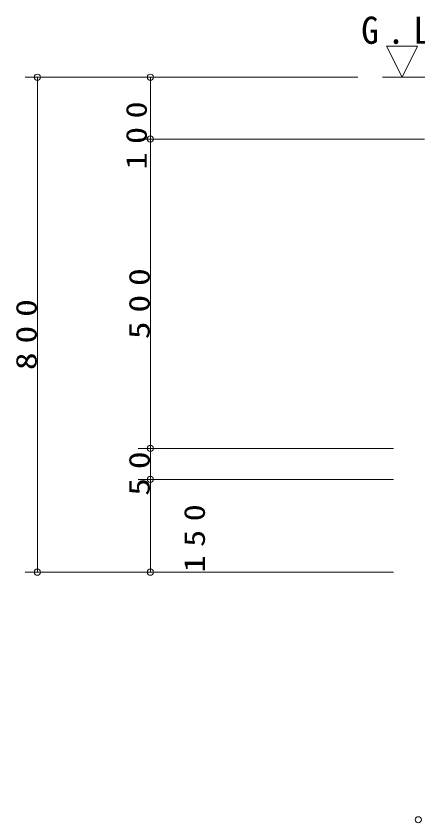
# Model space of a CAD drawing. Units: millimetres on the paper. Extents: x 0 to 420, y -594 to 297.
# Drawn here: x 288.8 to 321.3, y -457.9 to -392.7 of the extents above; entities that cross this region are included whole.
import ezdxf

# ---------------------------------------------------------------- set-up
doc = ezdxf.new("R2010")
doc.units = ezdxf.units.MM
for name, color, linetype, lineweight in [('0_2', 7, 'Continuous', 13), ('2D_DIMENSION', 7, 'Continuous', 13), ('3D_GLINE', 7, 'Continuous', 13), ('TEXT', 7, 'Continuous', 13)]:
    doc.layers.add(name, color=color, linetype=linetype, lineweight=lineweight)
doc.styles.add('ＭＳ ゴシック', font='')
doc.styles.get('ＭＳ ゴシック').set_extended_font_data('MS Gothic')

msp = doc.modelspace()

# ---------------------------------------------------------------- linework, layer by layer
at = {"layer": '0_2'}
for p, q in [((290.523, -397.637), (290.523, -398.137)), ((299.659, -397.637), (299.659, -398.137)), ((299.659, -402.637), (299.659, -402.137)), ((299.659, -402.637), (299.659, -403.137)), ((299.659, -427.637), (299.659, -427.137)), ((299.659, -427.637), (299.659, -427.137)), ((299.659, -430.132), (299.659, -430.632)), ((299.659, -430.132), (299.659, -430.632)), ((290.523, -437.632), (290.523, -437.132)), ((299.659, -437.632), (299.659, -437.132))]:
    msp.add_line(p, q, dxfattribs=at)
for centre in [(290.523, -397.637), (299.659, -397.637), (299.659, -402.637), (299.659, -402.637), (299.659, -427.637), (299.659, -427.637), (299.659, -430.132), (299.659, -430.132), (290.523, -437.632), (299.659, -437.632), (321.318, -457.637)]:
    msp.add_circle(centre, 0.25, dxfattribs=at)
at = {"layer": '2D_DIMENSION'}
for p, q in [((316.431, -397.637), (289.523, -397.637)), ((290.523, -398.137), (290.523, -437.132)), ((316.431, -397.637), (298.659, -397.637)), ((299.659, -398.137), (299.659, -402.137)), ((316.425, -402.637), (298.659, -402.637)), ((321.818, -402.637), (298.659, -402.637)), ((299.659, -403.137), (299.659, -427.137)), ((299.659, -427.137), (299.659, -426.637)), ((319.318, -427.637), (298.659, -427.637)), ((319.318, -427.637), (298.659, -427.637)), ((299.659, -427.637), (299.659, -430.132)), ((319.323, -430.132), (298.659, -430.132)), ((319.323, -430.132), (298.659, -430.132)), ((299.659, -430.632), (299.659, -431.132)), ((299.659, -430.632), (299.659, -437.132)), ((319.323, -437.632), (289.523, -437.632)), ((319.323, -437.632), (298.659, -437.632))]:
    msp.add_line(p, q, dxfattribs=at)
at = {"layer": '3D_GLINE'}
msp.add_line((318.431, -397.637), (329.393, -397.637), dxfattribs=at)
at = {"layer": 'TEXT'}
for p, q in [((321.258, -395.137), (318.758, -395.137)), ((318.758, -395.137), (320.008, -397.637)), ((320.008, -397.637), (321.258, -395.137))]:
    msp.add_line(p, q, dxfattribs=at)

# ---------------------------------------------------------------- texts
at = {"layer": '2D_DIMENSION', "char_height": 1.686, "attachment_point": 7, "rotation": 90, "style": 'ＭＳ ゴシック'}
for s, insert in [('\\T1.5;\\W1.2;100', (299.394, -405.098)), ('\\T1.5;\\W1.25;500', (299.626, -418.806)), ('\\T1.5;\\W1.25;800', (290.49, -421.304)), ('\\T1.5;\\W1.25;50', (299.626, -431.458)), ('\\T1.5;\\W1.2;150', (304.092, -437.649))]:
    msp.add_mtext(s, dxfattribs=dict(at, insert=insert))
at = {"layer": 'TEXT', "insert": (316.707, -394.975), "char_height": 2.199, "attachment_point": 7, "style": 'ＭＳ ゴシック'}
msp.add_mtext('\\T1.48;\\W0.95;G.L.', dxfattribs=at)

doc.saveas('drawing.dxf')
